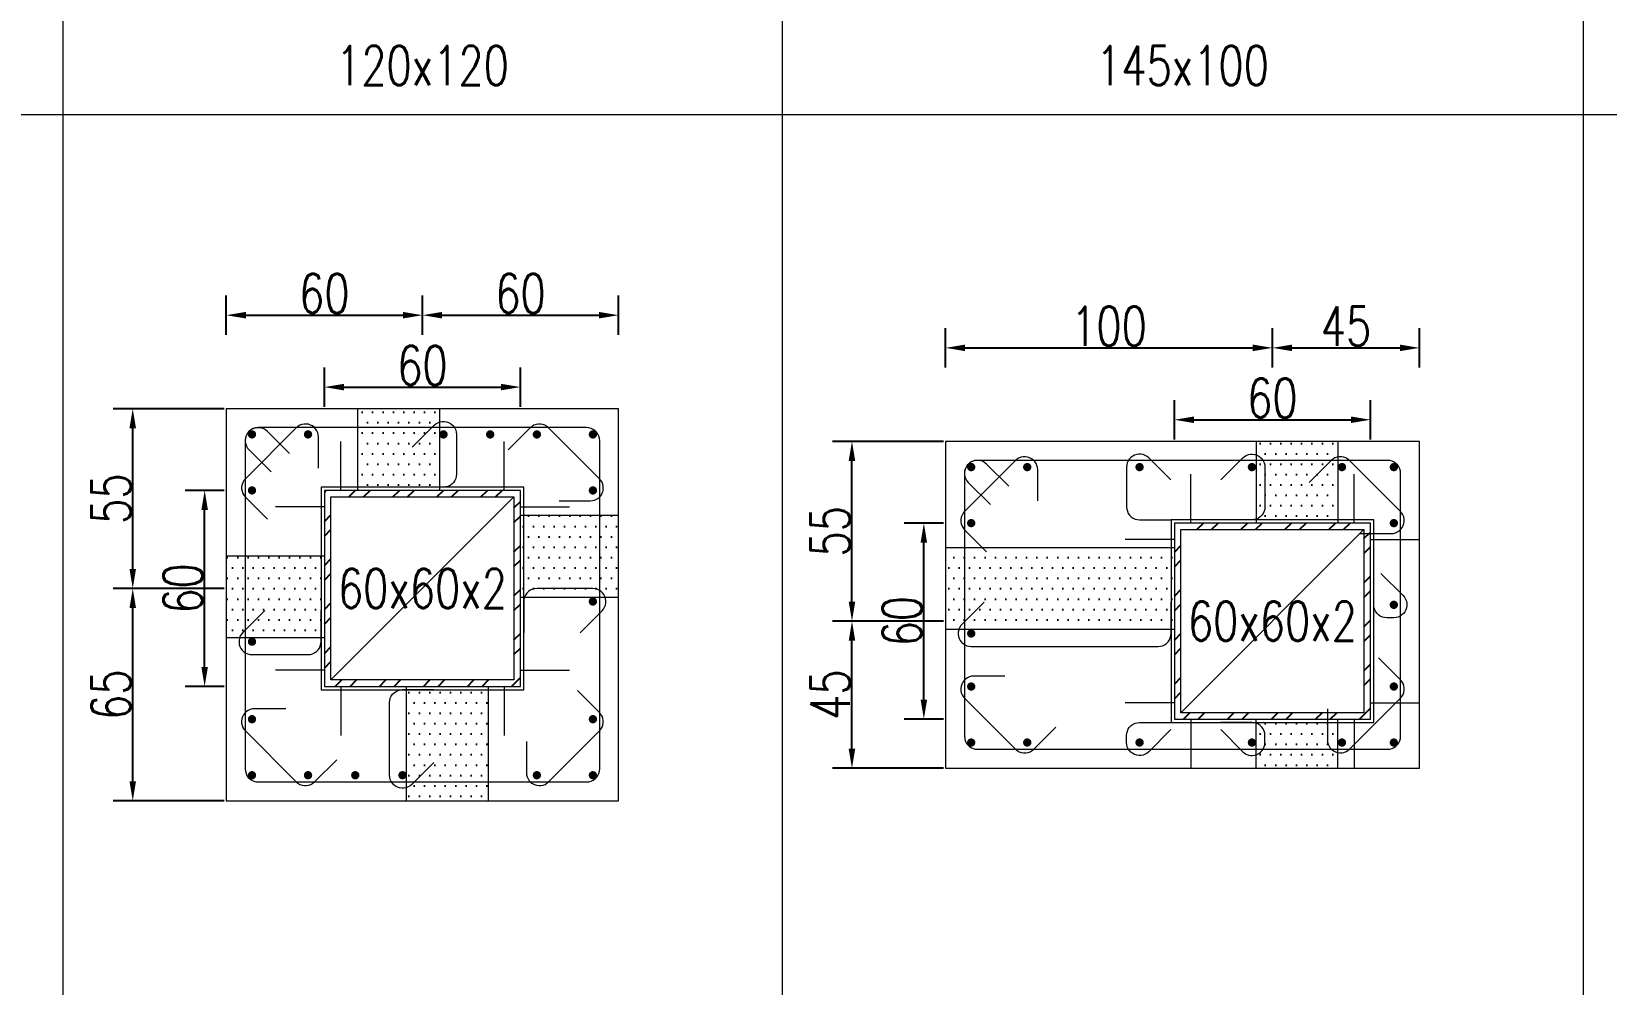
# Model space of a CAD drawing. Header units: millimetres. Extents: x 0 to 3905, y 0 to 8880.
# Drawn here: x 2440.4 to 2922.2, y 2145.8 to 2437.4 of the extents above; entities that cross this region are included whole.
import ezdxf
from ezdxf.enums import TextEntityAlignment as Align

# ---------------------------------------------------------------- set-up
doc = ezdxf.new("R2010")
doc.units = ezdxf.units.MM
doc.layers.get('DEFPOINTS').update_dxf_attribs({"color": 3})
for name, color, linetype in [('Hatch線', 6, 'Continuous'), ('TC-鋼粱', 132, 'Continuous'), ('主筋斷面', 2, 'Continuous'), ('文字-斷面尺寸', 7, 'Continuous'), ('文字-輔助字', 7, 'Continuous'), ('柱斷面線', 4, 'Continuous'), ('標註字', 4, 'Continuous'), ('箍筋線', 1, 'Continuous'), ('網格線', 7, 'Continuous'), ('鋼柱', 11, 'Continuous')]:
    doc.layers.add(name, color=color, linetype=linetype)
doc.styles.add('note', font='txt.shx', dxfattribs={"width": 0.75, "height": 12})
doc.styles.add('txt', font='txt.shx', dxfattribs={"height": 0.2, "bigfont": 'chineset.shx'})
doc.dimstyles.new('RCAD_DIM', dxfattribs={"dimtxt": 12, "dimasz": 6, "dimexe": 6, "dimexo": 0.625, "dimtad": 1, "dimdec": 0, "dimdsep": 46, "dimtxsty": 'note', "dimcen": 2.5, "dimclrd": 256, "dimclre": 256, "dimclrt": 256, "dimadec": 0, "dimazin": 0, "dimtfac": 1, "dimtmove": 0, "dimatfit": 3, "dimfxl": 0, "dimtolj": 1, "dimarcsym": 0})

# ---------------------------------------------------------------- blocks, each defined once
blk = doc.blocks.new('*D1368')
at = {"layer": 'DEFPOINTS', "color": 0}
for p in [(2590, 2328.62), (2530, 2322), (2590, 2322)]:
    blk.add_point(p, dxfattribs=at)
at = {"layer": '標註字', "lineweight": -2}
for p, q in [((2530, 2322.62), (2530, 2334.62)), ((2590, 2322.62), (2590, 2334.62)), ((2536, 2328.62), (2584, 2328.62))]:
    blk.add_line(p, q, dxfattribs=at)
at = {"layer": '標註字'}
for points in [[(2536, 2329.62), (2536, 2327.62), (2530, 2328.62)], [(2584, 2327.62), (2584, 2329.62), (2590, 2328.62)]]:
    blk.add_solid(points, dxfattribs=at)
at = {"layer": '標註字', "insert": (2560, 2335.25), "char_height": 12, "attachment_point": 5, "style": 'note'}
blk.add_mtext('\\A1;60', dxfattribs=at)
blk = doc.blocks.new('*D1369')
at = {"layer": 'DEFPOINTS', "color": 0}
for p in [(2493.38, 2297), (2500, 2297), (2500, 2237)]:
    blk.add_point(p, dxfattribs=at)
at = {"layer": '標註字', "lineweight": -2}
for p, q in [((2499.38, 2297), (2487.38, 2297)), ((2493.38, 2243), (2493.38, 2291)), ((2499.38, 2237), (2487.38, 2237))]:
    blk.add_line(p, q, dxfattribs=at)
at = {"layer": '標註字'}
for points in [[(2494.38, 2291), (2492.38, 2291), (2493.38, 2297)], [(2492.38, 2243), (2494.38, 2243), (2493.38, 2237)]]:
    blk.add_solid(points, dxfattribs=at)
at = {"layer": '標註字', "insert": (2486.75, 2267), "char_height": 12, "attachment_point": 5, "rotation": 90, "style": 'note'}
blk.add_mtext('\\A1;60', dxfattribs=at)
blk = doc.blocks.new('*D1370')
at = {"layer": 'DEFPOINTS', "color": 0}
for p in [(2560, 2350.62), (2500, 2344), (2560, 2344)]:
    blk.add_point(p, dxfattribs=at)
at = {"layer": '標註字', "lineweight": -2}
for p, q in [((2500, 2344.62), (2500, 2356.62)), ((2560, 2344.62), (2560, 2356.62)), ((2506, 2350.62), (2554, 2350.62))]:
    blk.add_line(p, q, dxfattribs=at)
at = {"layer": '標註字'}
for points in [[(2506, 2351.62), (2506, 2349.62), (2500, 2350.62)], [(2554, 2349.62), (2554, 2351.62), (2560, 2350.62)]]:
    blk.add_solid(points, dxfattribs=at)
at = {"layer": '標註字', "insert": (2530, 2357.25), "char_height": 12, "attachment_point": 5, "style": 'note'}
blk.add_mtext('\\A1;60', dxfattribs=at)
blk = doc.blocks.new('*D1371')
at = {"layer": 'DEFPOINTS', "color": 0}
for p in [(2620, 2350.62), (2560, 2344), (2620, 2344)]:
    blk.add_point(p, dxfattribs=at)
at = {"layer": '標註字', "lineweight": -2}
for p, q in [((2560, 2344.62), (2560, 2356.62)), ((2620, 2344.62), (2620, 2356.62)), ((2566, 2350.62), (2614, 2350.62))]:
    blk.add_line(p, q, dxfattribs=at)
at = {"layer": '標註字'}
for points in [[(2566, 2351.62), (2566, 2349.62), (2560, 2350.62)], [(2614, 2349.62), (2614, 2351.62), (2620, 2350.62)]]:
    blk.add_solid(points, dxfattribs=at)
at = {"layer": '標註字', "insert": (2590, 2357.25), "char_height": 12, "attachment_point": 5, "style": 'note'}
blk.add_mtext('\\A1;60', dxfattribs=at)
blk = doc.blocks.new('*D1372')
at = {"layer": 'DEFPOINTS', "color": 0}
for p in [(2471.38, 2267), (2500, 2267), (2500, 2202)]:
    blk.add_point(p, dxfattribs=at)
at = {"layer": '標註字', "lineweight": -2}
for p, q in [((2499.38, 2267), (2465.38, 2267)), ((2471.38, 2208), (2471.38, 2261)), ((2499.38, 2202), (2465.38, 2202))]:
    blk.add_line(p, q, dxfattribs=at)
at = {"layer": '標註字'}
for points in [[(2472.38, 2261), (2470.38, 2261), (2471.38, 2267)], [(2470.38, 2208), (2472.38, 2208), (2471.38, 2202)]]:
    blk.add_solid(points, dxfattribs=at)
at = {"layer": '標註字', "insert": (2464.75, 2234.5), "char_height": 12, "attachment_point": 5, "rotation": 90, "style": 'note'}
blk.add_mtext('\\A1;65', dxfattribs=at)
blk = doc.blocks.new('*D1373')
at = {"layer": 'DEFPOINTS', "color": 0}
for p in [(2471.38, 2322), (2500, 2322), (2500, 2267)]:
    blk.add_point(p, dxfattribs=at)
at = {"layer": '標註字', "lineweight": -2}
for p, q in [((2499.38, 2322), (2465.38, 2322)), ((2471.38, 2273), (2471.38, 2316)), ((2499.38, 2267), (2465.38, 2267))]:
    blk.add_line(p, q, dxfattribs=at)
at = {"layer": '標註字'}
for points in [[(2472.38, 2316), (2470.38, 2316), (2471.38, 2322)], [(2470.38, 2273), (2472.38, 2273), (2471.38, 2267)]]:
    blk.add_solid(points, dxfattribs=at)
at = {"layer": '標註字', "insert": (2464.75, 2294.5), "char_height": 12, "attachment_point": 5, "rotation": 90, "style": 'note'}
blk.add_mtext('\\A1;55', dxfattribs=at)
blk = doc.blocks.new('Circle_Filled')
at = {"const_width": 0.5}
blk.add_lwpolyline([(-0.25, 0, 1), (0.25, 0, 1)], format="xyb", close=True, dxfattribs=at)
blk = doc.blocks.new('*D1500')
at = {"layer": 'DEFPOINTS', "color": 0}
for p in [(2850, 2318.62), (2790, 2312), (2850, 2312)]:
    blk.add_point(p, dxfattribs=at)
at = {"layer": '標註字', "lineweight": -2}
for p, q in [((2790, 2312.62), (2790, 2324.62)), ((2850, 2312.62), (2850, 2324.62)), ((2796, 2318.62), (2844, 2318.62))]:
    blk.add_line(p, q, dxfattribs=at)
at = {"layer": '標註字'}
for points in [[(2796, 2319.62), (2796, 2317.62), (2790, 2318.62)], [(2844, 2317.62), (2844, 2319.62), (2850, 2318.62)]]:
    blk.add_solid(points, dxfattribs=at)
at = {"layer": '標註字', "insert": (2820, 2325.25), "char_height": 12, "attachment_point": 5, "style": 'note'}
blk.add_mtext('\\A1;60', dxfattribs=at)
blk = doc.blocks.new('*D1501')
at = {"layer": 'DEFPOINTS', "color": 0}
for p in [(2713.38, 2287), (2720, 2287), (2720, 2227)]:
    blk.add_point(p, dxfattribs=at)
at = {"layer": '標註字', "lineweight": -2}
for p, q in [((2719.38, 2287), (2707.38, 2287)), ((2713.38, 2233), (2713.38, 2281)), ((2719.38, 2227), (2707.38, 2227))]:
    blk.add_line(p, q, dxfattribs=at)
at = {"layer": '標註字'}
for points in [[(2714.38, 2281), (2712.38, 2281), (2713.38, 2287)], [(2712.38, 2233), (2714.38, 2233), (2713.38, 2227)]]:
    blk.add_solid(points, dxfattribs=at)
at = {"layer": '標註字', "insert": (2706.75, 2257), "char_height": 12, "attachment_point": 5, "rotation": 90, "style": 'note'}
blk.add_mtext('\\A1;60', dxfattribs=at)
blk = doc.blocks.new('*D1502')
at = {"layer": 'DEFPOINTS', "color": 0}
for p in [(2820, 2340.62), (2720, 2334), (2820, 2334)]:
    blk.add_point(p, dxfattribs=at)
at = {"layer": '標註字', "lineweight": -2}
for p, q in [((2720, 2334.62), (2720, 2346.62)), ((2820, 2334.62), (2820, 2346.62)), ((2726, 2340.62), (2814, 2340.62))]:
    blk.add_line(p, q, dxfattribs=at)
at = {"layer": '標註字'}
for points in [[(2726, 2341.62), (2726, 2339.62), (2720, 2340.62)], [(2814, 2339.62), (2814, 2341.62), (2820, 2340.62)]]:
    blk.add_solid(points, dxfattribs=at)
at = {"layer": '標註字', "insert": (2770, 2347.25), "char_height": 12, "attachment_point": 5, "style": 'note'}
blk.add_mtext('\\A1;100', dxfattribs=at)
blk = doc.blocks.new('*D1503')
at = {"layer": 'DEFPOINTS', "color": 0}
for p in [(2865, 2340.62), (2820, 2334), (2865, 2334)]:
    blk.add_point(p, dxfattribs=at)
at = {"layer": '標註字', "lineweight": -2}
for p, q in [((2820, 2334.62), (2820, 2346.62)), ((2865, 2334.62), (2865, 2346.62)), ((2826, 2340.62), (2859, 2340.62))]:
    blk.add_line(p, q, dxfattribs=at)
at = {"layer": '標註字'}
for points in [[(2826, 2341.62), (2826, 2339.62), (2820, 2340.62)], [(2859, 2339.62), (2859, 2341.62), (2865, 2340.62)]]:
    blk.add_solid(points, dxfattribs=at)
at = {"layer": '標註字', "insert": (2842.5, 2347.25), "char_height": 12, "attachment_point": 5, "style": 'note'}
blk.add_mtext('\\A1;45', dxfattribs=at)
blk = doc.blocks.new('*D1504')
at = {"layer": 'DEFPOINTS', "color": 0}
for p in [(2691.38, 2257), (2720, 2257), (2720, 2212)]:
    blk.add_point(p, dxfattribs=at)
at = {"layer": '標註字', "lineweight": -2}
for p, q in [((2719.38, 2257), (2685.38, 2257)), ((2691.38, 2218), (2691.38, 2251)), ((2719.38, 2212), (2685.38, 2212))]:
    blk.add_line(p, q, dxfattribs=at)
at = {"layer": '標註字'}
for points in [[(2692.38, 2251), (2690.38, 2251), (2691.38, 2257)], [(2690.38, 2218), (2692.38, 2218), (2691.38, 2212)]]:
    blk.add_solid(points, dxfattribs=at)
at = {"layer": '標註字', "insert": (2684.75, 2234.5), "char_height": 12, "attachment_point": 5, "rotation": 90, "style": 'note'}
blk.add_mtext('\\A1;45', dxfattribs=at)
blk = doc.blocks.new('*D1505')
at = {"layer": 'DEFPOINTS', "color": 0}
for p in [(2691.38, 2312), (2720, 2312), (2720, 2257)]:
    blk.add_point(p, dxfattribs=at)
at = {"layer": '標註字', "lineweight": -2}
for p, q in [((2719.38, 2312), (2685.38, 2312)), ((2691.38, 2263), (2691.38, 2306)), ((2719.38, 2257), (2685.38, 2257))]:
    blk.add_line(p, q, dxfattribs=at)
at = {"layer": '標註字'}
for points in [[(2692.38, 2306), (2690.38, 2306), (2691.38, 2312)], [(2690.38, 2263), (2692.38, 2263), (2691.38, 2257)]]:
    blk.add_solid(points, dxfattribs=at)
at = {"layer": '標註字', "insert": (2684.75, 2284.5), "char_height": 12, "attachment_point": 5, "rotation": 90, "style": 'note'}
blk.add_mtext('\\A1;55', dxfattribs=at)

msp = doc.modelspace()

# ---------------------------------------------------------------- hatches: boundary and pattern name
at = {"layer": 'Hatch線'}
h = msp.add_hatch(dxfattribs=at)
h.set_pattern_fill('ANSI32', color=256, style=0)
h.paths.add_polyline_path([(2530, 2237), (2590, 2237), (2590, 2297), (2530, 2297)], flags=17)
h.paths.add_polyline_path([(2532, 2239), (2532, 2295), (2588, 2295), (2588, 2239)])
h = msp.add_hatch(dxfattribs=at)
h.set_pattern_fill('ANSI32', color=256, style=0)
h.paths.add_polyline_path([(2790, 2227), (2850, 2227), (2850, 2287), (2790, 2287)], flags=17)
h.paths.add_polyline_path([(2792, 2229), (2792, 2285), (2848, 2285), (2848, 2229)])
at = {"layer": 'TC-鋼粱'}
h = msp.add_hatch(dxfattribs=at)
h.set_pattern_fill('DOTS', color=256, scale=2, style=0)
h.paths.add_polyline_path([(2565.17, 2322), (2540.17, 2322), (2540.17, 2297), (2565.17, 2297)], flags=17)
h = msp.add_hatch(dxfattribs=at)
h.set_pattern_fill('DOTS', color=256, scale=2, style=0)
h.paths.add_polyline_path([(2840, 2312), (2815, 2312), (2815, 2287), (2840, 2287)], flags=17)
h = msp.add_hatch(dxfattribs=at)
h.set_pattern_fill('DOTS', color=256, scale=2, style=0)
h.paths.add_polyline_path([(2620, 2264.28), (2620, 2289.28), (2590, 2289.28), (2590, 2264.28)], flags=17)
h = msp.add_hatch(dxfattribs=at)
h.set_pattern_fill('DOTS', color=256, scale=2, style=0)
h.paths.add_polyline_path([(2720, 2279.5), (2720, 2254.5), (2790, 2254.5), (2790, 2279.5)], flags=17)
h = msp.add_hatch(dxfattribs=at)
h.set_pattern_fill('DOTS', color=256, scale=2, style=0)
h.paths.add_polyline_path([(2500, 2277), (2500, 2252), (2530, 2252), (2530, 2277)], flags=17)
h = msp.add_hatch(dxfattribs=at)
h.set_pattern_fill('DOTS', color=256, scale=2, style=0)
h.paths.add_polyline_path([(2555.17, 2202), (2580.17, 2202), (2580.17, 2237), (2555.17, 2237)], flags=17)
h = msp.add_hatch(dxfattribs=at)
h.set_pattern_fill('DOTS', color=256, scale=2, style=0)
h.paths.add_polyline_path([(2815, 2212), (2840, 2212), (2840, 2227), (2815, 2227)], flags=17)

# ---------------------------------------------------------------- linework, layer by layer
at = {"layer": 'DEFPOINTS', "lineweight": 5}
for points in [[(2535, 2297), (2535, 2312)], [(2585, 2297), (2585, 2312)], [(2795, 2287), (2795, 2302)], [(2845, 2287), (2845, 2302)], [(2530, 2236), (2591, 2236), (2591, 2298), (2529, 2298), (2529, 2236), (2530, 2236)], [(2532, 2239), (2588, 2295)], [(2530, 2292), (2515, 2292)], [(2590, 2292), (2605, 2292)], [(2790, 2226), (2851, 2226), (2851, 2288), (2789, 2288), (2789, 2226), (2790, 2226)], [(2792, 2229), (2848, 2285)], [(2790, 2282), (2775, 2282)], [(2850, 2282), (2865, 2282)], [(2530, 2242), (2515, 2242)], [(2590, 2242), (2605, 2242)], [(2535, 2237), (2535, 2222)], [(2585, 2237), (2585, 2222)], [(2790, 2232), (2775, 2232)], [(2850, 2232), (2865, 2232)], [(2795, 2227), (2795, 2212)], [(2845, 2227), (2845, 2212)]]:
    msp.add_lwpolyline(points, dxfattribs=at)
at = {"layer": 'TC-鋼粱', "lineweight": 5}
for points in [[(2540.17, 2322), (2540.17, 2297)], [(2565.17, 2322), (2565.17, 2297)], [(2815, 2312), (2815, 2287)], [(2840, 2312), (2840, 2287)], [(2620, 2289.28), (2590, 2289.28)], [(2720, 2279.5), (2790, 2279.5)], [(2500, 2277), (2530, 2277)], [(2620, 2264.28), (2590, 2264.28)], [(2500, 2252), (2530, 2252)], [(2720, 2254.5), (2790, 2254.5)], [(2555.17, 2202), (2555.17, 2237)], [(2580.17, 2202), (2580.17, 2237)], [(2815, 2212), (2815, 2227)], [(2840, 2212), (2840, 2227)]]:
    msp.add_lwpolyline(points, dxfattribs=at)
at = {"layer": '柱斷面線', "lineweight": 5}
for points in [[(2500, 2202), (2620, 2202), (2620, 2322), (2500, 2322), (2500, 2202)], [(2720, 2212), (2865, 2212), (2865, 2312), (2720, 2312), (2720, 2212)]]:
    msp.add_lwpolyline(points, dxfattribs=at)
at = {"layer": '箍筋線', "lineweight": 5}
for points in [[(2556.88, 2310.2), (2563.63, 2316.95), (2564.14, 2317.38), (2564.72, 2317.72), (2565.34, 2317.96), (2566, 2318.09), (2566.66, 2318.11), (2567.33, 2318.02), (2567.96, 2317.81), (2568.56, 2317.51), (2569.09, 2317.1), (2569.55, 2316.62), (2569.92, 2316.06), (2570.19, 2315.45), (2570.36, 2314.81), (2570.42, 2314.14), (2570.42, 2301.98), (2570.36, 2301.28), (2570.18, 2300.62), (2569.88, 2299.99), (2569.49, 2299.42), (2569, 2298.93), (2568.43, 2298.53), (2567.8, 2298.24), (2567.13, 2298.06), (2566.44, 2298), (2556.9, 2298)], [(2528.19, 2303.81), (2528.19, 2313.35), (2528.13, 2314.02), (2527.96, 2314.66), (2527.69, 2315.27), (2527.32, 2315.83), (2526.86, 2316.32), (2526.33, 2316.72), (2525.73, 2317.02), (2525.1, 2317.23), (2524.43, 2317.32), (2523.77, 2317.3), (2523.11, 2317.17), (2522.49, 2316.93), (2521.91, 2316.59), (2521.4, 2316.16), (2505.84, 2300.6), (2505.39, 2300.07), (2505.05, 2299.47), (2504.81, 2298.82), (2504.69, 2298.13), (2504.69, 2297.44), (2504.81, 2296.76), (2505.05, 2296.11), (2505.39, 2295.51), (2505.84, 2294.98), (2512.58, 2288.23)], [(2519.33, 2308.29), (2512.58, 2315.04), (2512.07, 2315.47), (2511.49, 2315.81), (2510.87, 2316.05), (2510.22, 2316.18), (2509.55, 2316.2), (2508.89, 2316.11), (2508.25, 2315.9), (2507.66, 2315.6), (2507.12, 2315.19), (2506.66, 2314.71), (2506.29, 2314.15), (2506.02, 2313.54), (2505.85, 2312.9), (2505.79, 2312.23), (2505.79, 2211.77), (2505.86, 2211.08), (2506.03, 2210.41), (2506.33, 2209.78), (2506.72, 2209.21), (2507.21, 2208.72), (2507.78, 2208.33), (2508.41, 2208.03), (2509.08, 2207.86), (2509.77, 2207.79), (2610.23, 2207.79), (2610.92, 2207.86), (2611.59, 2208.03), (2612.22, 2208.33), (2612.79, 2208.72), (2613.28, 2209.21), (2613.67, 2209.78), (2613.97, 2210.41), (2614.14, 2211.08), (2614.21, 2211.77), (2614.21, 2312.23), (2614.14, 2312.92), (2613.97, 2313.59), (2613.67, 2314.22), (2613.28, 2314.79), (2612.79, 2315.28), (2612.22, 2315.67), (2611.59, 2315.97), (2610.92, 2316.14), (2610.23, 2316.21), (2509.77, 2316.21), (2509.1, 2316.15), (2508.46, 2315.98), (2507.85, 2315.71), (2507.29, 2315.34), (2506.81, 2314.88), (2506.4, 2314.34), (2506.1, 2313.75), (2505.89, 2313.11), (2505.8, 2312.45), (2505.82, 2311.78), (2505.95, 2311.13), (2506.19, 2310.51), (2506.53, 2309.93), (2506.96, 2309.42), (2513.71, 2302.67)], [(2601.81, 2293.81), (2611.35, 2293.81), (2612.02, 2293.87), (2612.66, 2294.04), (2613.27, 2294.31), (2613.83, 2294.68), (2614.32, 2295.14), (2614.72, 2295.67), (2615.02, 2296.27), (2615.23, 2296.9), (2615.32, 2297.57), (2615.3, 2298.23), (2615.17, 2298.89), (2614.93, 2299.51), (2614.59, 2300.09), (2614.16, 2300.6), (2598.6, 2316.16), (2598.07, 2316.61), (2597.47, 2316.95), (2596.82, 2317.19), (2596.13, 2317.31), (2595.44, 2317.31), (2594.76, 2317.19), (2594.11, 2316.95), (2593.51, 2316.61), (2592.98, 2316.16), (2586.23, 2309.42)], [(2788.92, 2300.2), (2782.18, 2306.95), (2781.67, 2307.38), (2781.09, 2307.72), (2780.47, 2307.96), (2779.81, 2308.09), (2779.14, 2308.11), (2778.48, 2308.02), (2777.84, 2307.81), (2777.25, 2307.51), (2776.72, 2307.1), (2776.26, 2306.62), (2775.89, 2306.06), (2775.61, 2305.45), (2775.45, 2304.81), (2775.39, 2304.14), (2775.39, 2291.98), (2775.45, 2291.28), (2775.63, 2290.62), (2775.92, 2289.99), (2776.32, 2289.42), (2776.81, 2288.93), (2777.38, 2288.53), (2778.01, 2288.24), (2778.67, 2288.06), (2779.36, 2288), (2788.9, 2288)], [(2804.17, 2300.2), (2810.92, 2306.95), (2811.43, 2307.38), (2812.01, 2307.72), (2812.63, 2307.96), (2813.28, 2308.09), (2813.95, 2308.11), (2814.61, 2308.02), (2815.25, 2307.81), (2815.84, 2307.51), (2816.38, 2307.1), (2816.84, 2306.62), (2817.21, 2306.06), (2817.48, 2305.45), (2817.65, 2304.81), (2817.7, 2304.14), (2817.7, 2291.98), (2817.64, 2291.28), (2817.47, 2290.62), (2817.17, 2289.99), (2816.77, 2289.42), (2816.29, 2288.93), (2815.72, 2288.53), (2815.09, 2288.24), (2814.42, 2288.06), (2813.73, 2288), (2804.19, 2288)], [(2748.19, 2293.81), (2748.19, 2303.35), (2748.13, 2304.02), (2747.96, 2304.66), (2747.69, 2305.27), (2747.32, 2305.83), (2746.86, 2306.32), (2746.33, 2306.72), (2745.73, 2307.02), (2745.1, 2307.23), (2744.43, 2307.32), (2743.77, 2307.3), (2743.11, 2307.17), (2742.49, 2306.93), (2741.91, 2306.59), (2741.4, 2306.16), (2725.84, 2290.6), (2725.39, 2290.07), (2725.05, 2289.47), (2724.81, 2288.82), (2724.69, 2288.13), (2724.69, 2287.44), (2724.81, 2286.76), (2725.05, 2286.11), (2725.39, 2285.51), (2725.84, 2284.98), (2732.58, 2278.23)], [(2739.33, 2298.29), (2732.58, 2305.04), (2732.07, 2305.47), (2731.49, 2305.81), (2730.87, 2306.05), (2730.22, 2306.18), (2729.55, 2306.2), (2728.89, 2306.11), (2728.25, 2305.9), (2727.66, 2305.6), (2727.12, 2305.19), (2726.66, 2304.71), (2726.29, 2304.15), (2726.02, 2303.54), (2725.85, 2302.9), (2725.79, 2302.23), (2725.79, 2221.77), (2725.86, 2221.08), (2726.03, 2220.41), (2726.33, 2219.78), (2726.72, 2219.21), (2727.21, 2218.72), (2727.78, 2218.33), (2728.41, 2218.03), (2729.08, 2217.86), (2729.77, 2217.79), (2855.23, 2217.79), (2855.92, 2217.86), (2856.59, 2218.03), (2857.22, 2218.33), (2857.79, 2218.72), (2858.28, 2219.21), (2858.67, 2219.78), (2858.97, 2220.41), (2859.14, 2221.08), (2859.21, 2221.77), (2859.21, 2302.23), (2859.14, 2302.92), (2858.97, 2303.59), (2858.67, 2304.22), (2858.28, 2304.79), (2857.79, 2305.28), (2857.22, 2305.67), (2856.59, 2305.97), (2855.92, 2306.14), (2855.23, 2306.21), (2729.77, 2306.21), (2729.1, 2306.15), (2728.46, 2305.98), (2727.85, 2305.71), (2727.29, 2305.34), (2726.81, 2304.88), (2726.4, 2304.34), (2726.1, 2303.75), (2725.89, 2303.11), (2725.8, 2302.45), (2725.82, 2301.78), (2725.95, 2301.13), (2726.19, 2300.51), (2726.53, 2299.93), (2726.96, 2299.42), (2733.71, 2292.67)], [(2846.81, 2283.81), (2856.35, 2283.81), (2857.02, 2283.87), (2857.66, 2284.04), (2858.27, 2284.31), (2858.83, 2284.68), (2859.32, 2285.14), (2859.72, 2285.67), (2860.02, 2286.27), (2860.23, 2286.9), (2860.32, 2287.57), (2860.3, 2288.23), (2860.17, 2288.89), (2859.93, 2289.51), (2859.59, 2290.09), (2859.16, 2290.6), (2843.6, 2306.16), (2843.07, 2306.61), (2842.47, 2306.95), (2841.82, 2307.19), (2841.13, 2307.31), (2840.44, 2307.31), (2839.76, 2307.19), (2839.11, 2306.95), (2838.51, 2306.61), (2837.98, 2306.16), (2831.23, 2299.42)], [(2853.2, 2271.56), (2859.95, 2264.81), (2860.38, 2264.3), (2860.72, 2263.72), (2860.96, 2263.1), (2861.09, 2262.45), (2861.11, 2261.78), (2861.02, 2261.12), (2860.81, 2260.48), (2860.51, 2259.89), (2860.1, 2259.35), (2859.62, 2258.89), (2859.06, 2258.52), (2858.45, 2258.25), (2857.81, 2258.08), (2857.14, 2258.03), (2854.97, 2258.03), (2854.28, 2258.09), (2853.62, 2258.26), (2852.99, 2258.56), (2852.42, 2258.95), (2851.93, 2259.44), (2851.53, 2260.01), (2851.24, 2260.64), (2851.06, 2261.31), (2851, 2262), (2851, 2271.54)], [(2608.2, 2253.45), (2614.95, 2260.2), (2615.38, 2260.71), (2615.72, 2261.28), (2615.96, 2261.91), (2616.09, 2262.56), (2616.11, 2263.23), (2616.02, 2263.89), (2615.81, 2264.53), (2615.51, 2265.12), (2615.1, 2265.66), (2614.62, 2266.12), (2614.06, 2266.49), (2613.45, 2266.76), (2612.81, 2266.93), (2612.14, 2266.98), (2594.98, 2266.98), (2594.28, 2266.92), (2593.62, 2266.74), (2592.99, 2266.45), (2592.42, 2266.05), (2591.93, 2265.56), (2591.53, 2265), (2591.24, 2264.37), (2591.06, 2263.7), (2591, 2263.01), (2591, 2253.47)], [(2511.8, 2260.29), (2505.05, 2253.54), (2504.62, 2253.03), (2504.28, 2252.46), (2504.04, 2251.83), (2503.91, 2251.18), (2503.89, 2250.51), (2503.98, 2249.85), (2504.19, 2249.21), (2504.49, 2248.62), (2504.9, 2248.08), (2505.38, 2247.62), (2505.94, 2247.25), (2506.55, 2246.98), (2507.19, 2246.81), (2507.86, 2246.76), (2525.02, 2246.76), (2525.72, 2246.82), (2526.38, 2247), (2527.01, 2247.29), (2527.58, 2247.69), (2528.07, 2248.18), (2528.47, 2248.74), (2528.76, 2249.37), (2528.94, 2250.04), (2529, 2250.73), (2529, 2260.27)], [(2731.8, 2262.79), (2725.05, 2256.04), (2724.62, 2255.53), (2724.28, 2254.95), (2724.04, 2254.33), (2723.91, 2253.67), (2723.89, 2253.01), (2723.98, 2252.35), (2724.19, 2251.71), (2724.49, 2251.12), (2724.9, 2250.58), (2725.38, 2250.12), (2725.94, 2249.75), (2726.55, 2249.48), (2727.19, 2249.31), (2727.86, 2249.25), (2785.02, 2249.25), (2785.72, 2249.32), (2786.38, 2249.49), (2787.01, 2249.79), (2787.58, 2250.18), (2788.07, 2250.67), (2788.47, 2251.24), (2788.76, 2251.87), (2788.94, 2252.54), (2789, 2253.23), (2789, 2262.77)], [(2836.81, 2230.19), (2836.81, 2220.65), (2836.87, 2219.98), (2837.04, 2219.34), (2837.31, 2218.73), (2837.68, 2218.17), (2838.14, 2217.68), (2838.67, 2217.28), (2839.27, 2216.98), (2839.9, 2216.77), (2840.57, 2216.68), (2841.23, 2216.7), (2841.89, 2216.83), (2842.51, 2217.07), (2843.09, 2217.41), (2843.6, 2217.84), (2859.16, 2233.4), (2859.61, 2233.93), (2859.95, 2234.53), (2860.19, 2235.18), (2860.31, 2235.87), (2860.31, 2236.56), (2860.19, 2237.24), (2859.95, 2237.89), (2859.61, 2238.49), (2859.16, 2239.02), (2852.42, 2245.77)], [(2563.46, 2213.8), (2556.71, 2207.05), (2556.2, 2206.62), (2555.63, 2206.28), (2555, 2206.04), (2554.35, 2205.91), (2553.68, 2205.89), (2553.02, 2205.98), (2552.38, 2206.19), (2551.79, 2206.49), (2551.25, 2206.9), (2550.79, 2207.38), (2550.42, 2207.94), (2550.15, 2208.55), (2549.98, 2209.19), (2549.93, 2209.86), (2549.93, 2232.07), (2549.99, 2232.76), (2550.17, 2233.43), (2550.46, 2234.06), (2550.86, 2234.62), (2551.35, 2235.11), (2551.91, 2235.51), (2552.54, 2235.8), (2553.21, 2235.98), (2553.9, 2236.04), (2563.44, 2236.04)], [(2591.81, 2220.19), (2591.81, 2210.65), (2591.87, 2209.98), (2592.04, 2209.34), (2592.31, 2208.73), (2592.68, 2208.17), (2593.14, 2207.68), (2593.67, 2207.28), (2594.27, 2206.98), (2594.9, 2206.77), (2595.57, 2206.68), (2596.23, 2206.7), (2596.89, 2206.83), (2597.51, 2207.07), (2598.09, 2207.41), (2598.6, 2207.84), (2614.16, 2223.4), (2614.61, 2223.93), (2614.95, 2224.53), (2615.19, 2225.18), (2615.31, 2225.87), (2615.31, 2226.56), (2615.19, 2227.24), (2614.95, 2227.89), (2614.61, 2228.49), (2614.16, 2229.02), (2607.42, 2235.77)], [(2738.19, 2240.19), (2728.65, 2240.19), (2727.98, 2240.13), (2727.34, 2239.96), (2726.73, 2239.69), (2726.17, 2239.32), (2725.68, 2238.86), (2725.28, 2238.33), (2724.98, 2237.73), (2724.77, 2237.1), (2724.68, 2236.43), (2724.7, 2235.77), (2724.83, 2235.11), (2725.07, 2234.49), (2725.41, 2233.91), (2725.84, 2233.4), (2741.4, 2217.84), (2741.93, 2217.39), (2742.53, 2217.05), (2743.18, 2216.81), (2743.87, 2216.69), (2744.56, 2216.69), (2745.24, 2216.81), (2745.89, 2217.05), (2746.49, 2217.39), (2747.02, 2217.84), (2753.77, 2224.58)], [(2518.19, 2230.19), (2508.65, 2230.19), (2507.98, 2230.13), (2507.34, 2229.96), (2506.73, 2229.69), (2506.17, 2229.32), (2505.68, 2228.86), (2505.28, 2228.33), (2504.98, 2227.73), (2504.77, 2227.1), (2504.68, 2226.43), (2504.7, 2225.77), (2504.83, 2225.11), (2505.07, 2224.49), (2505.41, 2223.91), (2505.84, 2223.4), (2521.4, 2207.84), (2521.93, 2207.39), (2522.53, 2207.05), (2523.18, 2206.81), (2523.87, 2206.69), (2524.56, 2206.69), (2525.24, 2206.81), (2525.89, 2207.05), (2526.49, 2207.39), (2527.02, 2207.84), (2533.77, 2214.58)], [(2788.92, 2223.8), (2782.18, 2217.05), (2781.67, 2216.62), (2781.09, 2216.28), (2780.47, 2216.04), (2779.81, 2215.91), (2779.14, 2215.89), (2778.48, 2215.98), (2777.84, 2216.19), (2777.25, 2216.49), (2776.72, 2216.9), (2776.26, 2217.38), (2775.89, 2217.94), (2775.61, 2218.55), (2775.45, 2219.19), (2775.39, 2219.86), (2775.39, 2222.03), (2775.45, 2222.72), (2775.63, 2223.38), (2775.92, 2224.01), (2776.32, 2224.58), (2776.81, 2225.07), (2777.38, 2225.47), (2778.01, 2225.76), (2778.67, 2225.94), (2779.36, 2226), (2788.9, 2226)], [(2804.17, 2223.8), (2810.92, 2217.05), (2811.43, 2216.62), (2812.01, 2216.28), (2812.63, 2216.04), (2813.28, 2215.91), (2813.95, 2215.89), (2814.61, 2215.98), (2815.25, 2216.19), (2815.84, 2216.49), (2816.38, 2216.9), (2816.84, 2217.38), (2817.21, 2217.94), (2817.48, 2218.55), (2817.65, 2219.19), (2817.7, 2219.86), (2817.7, 2222.03), (2817.64, 2222.72), (2817.47, 2223.38), (2817.17, 2224.01), (2816.77, 2224.58), (2816.29, 2225.07), (2815.72, 2225.47), (2815.09, 2225.76), (2814.42, 2225.94), (2813.73, 2226), (2804.19, 2226)]]:
    msp.add_lwpolyline(points, dxfattribs=at)
at = {"layer": '網格線', "lineweight": 5}
for points in [[(2450, 2442), (2450, 2412)], [(2670, 2442), (2670, 2412)], [(2915, 2442), (2915, 2412)], [(2220, 2412), (2450, 2412)], [(2450, 2412), (2670, 2412)], [(2450, 2412), (2450, 2040)], [(2670, 2412), (2915, 2412)], [(2670, 2412), (2670, 2040)], [(2915, 2412), (3125, 2412)], [(2915, 2412), (2915, 2040)]]:
    msp.add_lwpolyline(points, dxfattribs=at)
at = {"layer": '鋼柱', "lineweight": 5}
for points in [[(2530, 2237), (2590, 2237), (2590, 2297), (2530, 2297), (2530, 2237)], [(2532, 2239), (2532, 2295), (2588, 2295), (2588, 2239), (2532, 2239)], [(2790, 2227), (2850, 2227), (2850, 2287), (2790, 2287), (2790, 2227)], [(2792, 2229), (2792, 2285), (2848, 2285), (2848, 2229), (2792, 2229)]]:
    msp.add_lwpolyline(points, dxfattribs=at)

# ---------------------------------------------------------------- block references
at = {"layer": '主筋斷面', "lineweight": 5, "xscale": 2.539999961853027, "yscale": 2.539999961853027}
for p in [(2507.86, 2314.14), (2525, 2314.14), (2566.44, 2314.14), (2580.72, 2314.14), (2595, 2314.14), (2612.14, 2314.14), (2727.86, 2304.14), (2745, 2304.14), (2779.36, 2304.14), (2813.73, 2304.14), (2841.27, 2304.14), (2857.14, 2304.14), (2507.86, 2297), (2612.14, 2297), (2727.86, 2287), (2857.14, 2287), (2612.14, 2263.01), (2857.14, 2262), (2507.86, 2250.73), (2727.86, 2253.23), (2727.86, 2237), (2857.14, 2237), (2507.86, 2227), (2612.14, 2227), (2727.86, 2219.86), (2745, 2219.86), (2779.36, 2219.86), (2813.73, 2219.86), (2841.27, 2219.86), (2857.14, 2219.86), (2507.86, 2209.86), (2525, 2209.86), (2539.45, 2209.86), (2553.9, 2209.86), (2595, 2209.86), (2612.14, 2209.86)]:
    msp.add_blockref('Circle_Filled', p, dxfattribs=at)

# ---------------------------------------------------------------- texts
at = {"layer": '文字-斷面尺寸', "style": 'txt', "width": 0.75}
for s, p in [('120x120', (2560, 2427)), ('145x100', (2792.5, 2427))]:
    msp.add_text(s, height=12, dxfattribs=at).set_placement(p, align=Align.MIDDLE)
at = {"layer": '文字-輔助字', "style": 'txt', "width": 0.75}
for p in [(2560, 2267), (2820, 2257)]:
    msp.add_text('60x60x2', height=12, dxfattribs=at).set_placement(p, align=Align.MIDDLE)

# ---------------------------------------------------------------- dimensions: what is measured, and where the dimension line sits
at = {"layer": '標註字'}
for base, p1, p2, picture, middle in [((2560, 2350.62), (2500, 2344), (2560, 2344), '*D1370', (2530, 2357.25)), ((2620, 2350.62), (2560, 2344), (2620, 2344), '*D1371', (2590, 2357.25)), ((2820, 2340.62), (2720, 2334), (2820, 2334), '*D1502', (2770, 2347.25)), ((2865, 2340.62), (2820, 2334), (2865, 2334), '*D1503', (2842.5, 2347.25)), ((2590, 2328.62), (2530, 2322), (2590, 2322), '*D1368', (2560, 2335.25)), ((2850, 2318.62), (2790, 2312), (2850, 2312), '*D1500', (2820, 2325.25))]:
    dim = msp.add_linear_dim(base=base, p1=p1, p2=p2, dimstyle='RCAD_DIM', dxfattribs=at)
    dim.commit()
    dim.dimension.update_dxf_attribs({"geometry": picture, "text_midpoint": middle})
for base, p1, p2, picture, middle in [((2471.38, 2322), (2500, 2267), (2500, 2322), '*D1373', (2464.75, 2294.5)), ((2691.38, 2312), (2720, 2257), (2720, 2312), '*D1505', (2684.75, 2284.5)), ((2493.38, 2297), (2500, 2237), (2500, 2297), '*D1369', (2486.75, 2267)), ((2713.38, 2287), (2720, 2227), (2720, 2287), '*D1501', (2706.75, 2257)), ((2471.38, 2267), (2500, 2202), (2500, 2267), '*D1372', (2464.75, 2234.5)), ((2691.38, 2257), (2720, 2212), (2720, 2257), '*D1504', (2684.75, 2234.5))]:
    dim = msp.add_linear_dim(base=base, p1=p1, p2=p2, angle=90, dimstyle='RCAD_DIM', dxfattribs=at)
    dim.commit()
    dim.dimension.update_dxf_attribs({"geometry": picture, "text_midpoint": middle})

doc.saveas('drawing.dxf')
